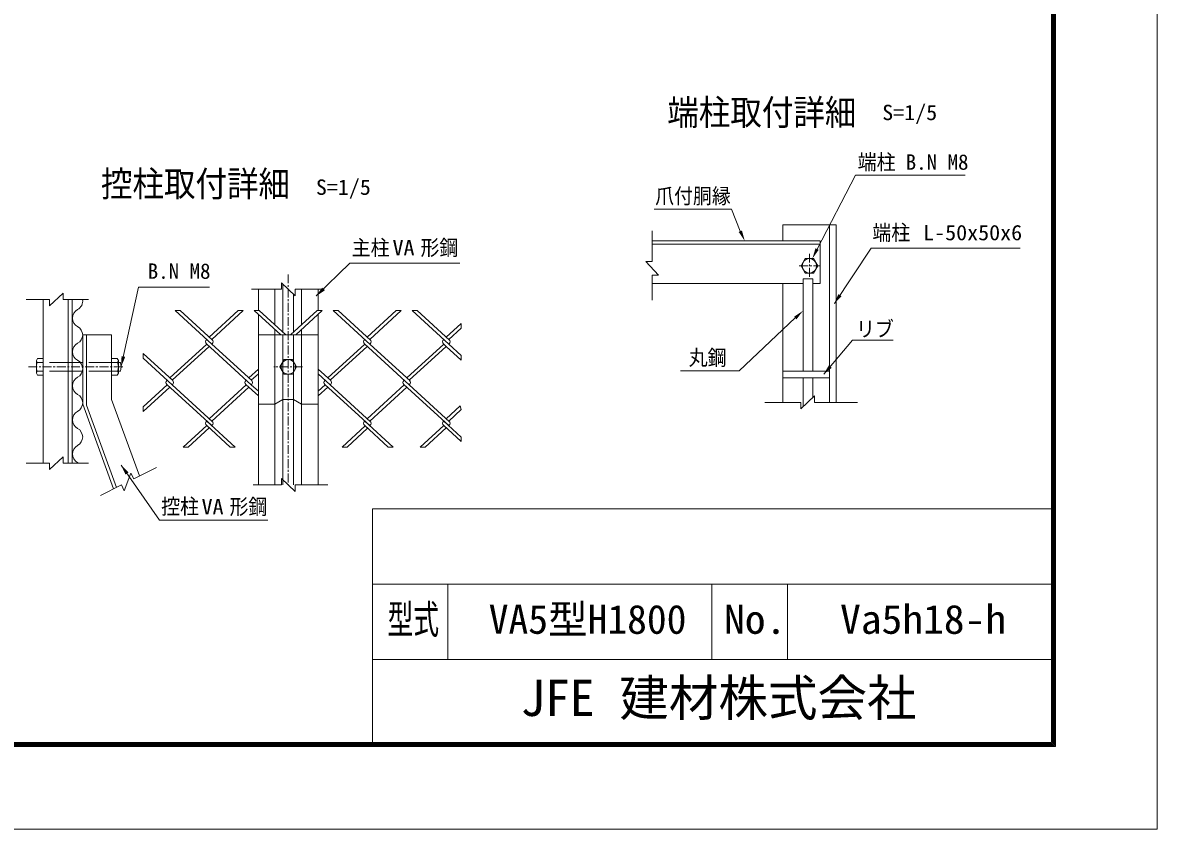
# Model space of a CAD drawing. Units: millimetres, scale not verified, with parts at other scales. Extents: x -4455 to 4455, y -3150 to 3150.
# Drawn here: x 1266 to 4455, y -3150 to -882 of the extents above; entities that cross this region are included whole.
import ezdxf
from ezdxf.enums import TextEntityAlignment as Align

# ---------------------------------------------------------------- set-up
doc = ezdxf.new("R2010")
doc.units = ezdxf.units.MM
doc.header["$LTSCALE"] = 20
doc.linetypes.add('USER1', pattern=[2, 1.25, -0.25, 0.25, -0.25])
doc.linetypes.add('USER3', pattern=[4.7625, 3.175, -1.5875])
doc.layers.add('0-7_7詳細', color=7, linetype='Continuous', lineweight=18)
doc.layers.add('0-E_D-TTL', color=7, linetype='Continuous', lineweight=18)
doc.layers.add('0-D_D-TTL-TXT', color=7, linetype='Continuous')
doc.styles.add('ＭＳ ゴシック', font='')
doc.styles.get('ＭＳ ゴシック').set_extended_font_data('MS Gothic')

msp = doc.modelspace()

# ---------------------------------------------------------------- linework, layer by layer
at = {"layer": '0-7_7詳細', "color": 1}
for p, q in [((3498.42, -1518.44), (3605.97, -1310.64)), ((3605.97, -1310.64), (3914.45, -1310.64)), ((3040.68, -1405.94), (3257.62, -1405.94)), ((3282.68, -1468.45), (3257.62, -1405.94)), ((3437.22, -1712.33), (3279.52, -1860.52)), ((3114.78, -1860.52), (3279.52, -1860.52))]:
    msp.add_line(p, q, dxfattribs=at)
at = {"layer": '0-7_7詳細'}
for p, q in [((3401.77, -1495.73), (3401.77, -1450.73)), ((3401.77, -1450.73), (3551.77, -1450.73)), ((3533.77, -1949.58), (3533.77, -1450.73)), ((3551.77, -1949.58), (3551.77, -1450.73)), ((3034.85, -1495.73), (3506.77, -1495.73)), ((3506.77, -1495.73), (3401.77, -1495.73)), ((3424.27, -1495.73), (3424.47, -1495.73)), ((3506.77, -1615.73), (3506.77, -1495.73)), ((3034.85, -1504.73), (3506.77, -1504.73)), ((1997.11, -1617.72), (1997.11, -1752.3)), ((3034.85, -1615.73), (3459.08, -1615.73)), ((3401.77, -1949.58), (3401.77, -1615.73)), ((3459.08, -1862.21), (3459.08, -1601.79)), ((3459.08, -1601.79), (3486.08, -1601.79)), ((3486.08, -1862.21), (3486.08, -1601.79)), ((3486.08, -1615.73), (3506.77, -1615.73)), ((1928.11, -1631.65), (1928.11, -1691.49)), ((1974.61, -1631.65), (1974.61, -1731.68)), ((2027.11, -1645.58), (2027.11, -1752.3)), ((2049.61, -1631.65), (2049.61, -1731.68)), ((2096.11, -1631.65), (2096.11, -1691.49)), ((1323.34, -1660.34), (1323.34, -2120.84)), ((1340.58, -1660.34), (1340.58, -1678.34)), ((1393.84, -1660.34), (1393.84, -2120.84)), ((1404.34, -1660.34), (1404.34, -2120.84)), ((1928.11, -1702.1), (1928.11, -2181.96)), ((2096.11, -1702.1), (2096.11, -2181.96)), ((1974.61, -1744.7), (1974.61, -2181.96)), ((2049.61, -1744.7), (2049.61, -2181.96)), ((1434.34, -1759.85), (1515.34, -1759.85)), ((1434.34, -1759.85), (1434.34, -1954.85)), ((1444.84, -1759.85), (1444.84, -1957.65)), ((1515.34, -1759.85), (1515.34, -1941.17)), ((2096.11, -1759.85), (1928.11, -1759.85)), ((1997.11, -1759.85), (1997.11, -2181.96)), ((2027.11, -1759.85), (2027.11, -2181.96)), ((1304.14, -1832.09), (1307.46, -1826.33)), ((1304.14, -1867.61), (1304.14, -1832.09)), ((1306.2, -1837.85), (1323.34, -1837.85)), ((1307.46, -1826.33), (1323.34, -1826.33)), ((1323.34, -1873.37), (1323.34, -1826.33)), ((1434.34, -1837.85), (1404.34, -1837.85)), ((1531.21, -1826.33), (1515.34, -1826.33)), ((1515.34, -1873.37), (1515.34, -1826.33)), ((1532.48, -1837.85), (1515.34, -1837.85)), ((1534.54, -1832.09), (1531.21, -1826.33)), ((1534.54, -1867.61), (1534.54, -1832.09)), ((1540.3, -1837.85), (1534.54, -1837.85)), ((1304.14, -1867.61), (1307.46, -1873.37)), ((1306.2, -1861.85), (1323.34, -1861.85)), ((1307.46, -1873.37), (1323.34, -1873.37)), ((1434.34, -1861.85), (1404.34, -1861.85)), ((1532.48, -1861.85), (1515.34, -1861.85)), ((1531.21, -1873.37), (1515.34, -1873.37)), ((1534.54, -1867.61), (1531.21, -1873.37)), ((1540.3, -1861.85), (1534.54, -1861.85)), ((3533.77, -1862.21), (3401.77, -1862.21)), ((3533.77, -1880.21), (3401.77, -1880.21)), ((3459.08, -1961.42), (3459.08, -1880.21)), ((3486.08, -1936.35), (3486.08, -1880.21)), ((1515.34, -1941.17), (1593.69, -2156.63)), ((1974.61, -1954.85), (1997.11, -1941.17)), ((1997.11, -1941.17), (2027.11, -1941.17)), ((2027.11, -1941.17), (2049.61, -1954.85)), ((1434.34, -1954.85), (1520.93, -2192.99)), ((1444.84, -1957.65), (1528.96, -2188.98)), ((1928.11, -1954.85), (1974.61, -1954.85)), ((2049.61, -1954.85), (2096.11, -1954.85))]:
    msp.add_line(p, q, dxfattribs=at)
at = {"layer": '0-7_7詳細', "color": 4}
for p, q in [((3034.85, -1553.29), (3034.85, -1467.71)), ((3016.85, -1553.29), (3052.85, -1592.06)), ((3034.85, -1553.29), (3016.85, -1553.29)), ((3034.85, -1592.06), (3034.85, -1662.25)), ((3034.85, -1592.06), (3052.85, -1592.06)), ((2031.49, -1649.65), (1992.72, -1613.65)), ((1992.72, -1631.65), (1992.72, -1613.65)), ((1340.58, -1678.34), (1379.35, -1642.34)), ((1379.35, -1660.34), (1379.35, -1642.34)), ((1992.72, -1631.65), (1908.71, -1631.65)), ((2031.49, -1631.65), (2112.83, -1631.65)), ((2031.49, -1631.65), (2031.49, -1649.65)), ((1340.58, -1660.34), (1275.31, -1660.34)), ((1379.35, -1660.34), (1450.92, -1660.34)), ((3452.44, -1967.58), (3491.22, -1931.58)), ((3491.22, -1949.58), (3491.22, -1931.58)), ((3452.44, -1949.58), (3351.99, -1949.58)), ((3452.44, -1949.58), (3452.44, -1967.58)), ((3491.22, -1949.58), (3612.27, -1949.58)), ((1379.35, -2120.84), (1379.35, -2102.84)), ((1340.58, -2120.84), (1275.31, -2120.84)), ((1379.35, -2120.84), (1450.92, -2120.84)), ((1577.69, -2164.62), (1641.71, -2132.63)), ((1551.06, -2198.05), (1569.65, -2148.52)), ((1577.69, -2164.62), (1569.65, -2148.52)), ((1992.72, -2181.96), (1992.72, -2163.96)), ((2031.49, -2199.96), (1992.72, -2163.96)), ((1543.01, -2181.95), (1484.63, -2211.13)), ((1543.01, -2181.95), (1551.06, -2198.05)), ((1992.72, -2181.96), (1913.12, -2181.96)), ((2031.49, -2181.96), (2123.65, -2181.96)), ((2031.49, -2181.96), (2031.49, -2199.96))]:
    msp.add_line(p, q, dxfattribs=at)
at = {"layer": '0-7_7詳細', "color": 1, "linetype": 'USER1'}
for p, q in [((3476.77, -1531.54), (3476.77, -1600.93)), ((2012.11, -1589.74), (2012.11, -2181.96)), ((3448.2, -1565.73), (3505.33, -1565.73)), ((1281.72, -1849.85), (1547.14, -1849.85)), ((2052.4, -1849.85), (1971.76, -1849.85))]:
    msp.add_line(p, q, dxfattribs=at)
at = {"layer": '0-7_7詳細', "color": 3}
for p, q in [((1797.18, -1785.58), (1694.5, -1691.49)), ((1708.71, -1691.49), (1694.5, -1691.49)), ((1798.25, -1773.54), (1708.71, -1691.49)), ((1871.45, -1691.49), (1790.08, -1766.05)), ((1885.66, -1691.49), (1797.18, -1772.56)), ((1885.66, -1691.49), (1871.45, -1691.49)), ((1991.14, -1759.85), (1916.53, -1691.49)), ((1930.74, -1691.49), (1916.53, -1691.49)), ((2005.35, -1759.85), (1930.74, -1691.49)), ((2093.47, -1691.49), (2018.86, -1759.85)), ((2107.68, -1691.49), (2033.07, -1759.85)), ((2107.68, -1691.49), (2093.47, -1691.49)), ((2242.31, -1786.56), (2138.56, -1691.49)), ((2152.77, -1691.49), (2138.56, -1691.49)), ((2243.38, -1774.52), (2152.77, -1691.49)), ((2315.5, -1691.49), (2234.13, -1766.05)), ((2329.71, -1691.49), (2241.24, -1772.56)), ((2329.71, -1691.49), (2315.5, -1691.49)), ((2463.27, -1785.58), (2360.59, -1691.49)), ((2374.8, -1691.49), (2360.59, -1691.49)), ((2465.41, -1774.52), (2374.8, -1691.49)), ((2498.19, -1727.53), (2456.16, -1766.05)), ((2498.19, -1740.55), (2463.27, -1772.56)), ((2498.19, -1740.55), (2498.19, -1727.53)), ((1782.97, -1785.58), (1679.06, -1880.79)), ((1782.97, -1772.56), (1781.9, -1773.54)), ((1782.97, -1772.56), (1781.9, -1773.54)), ((1782.97, -1772.56), (1781.9, -1773.54)), ((1782.97, -1772.56), (1781.9, -1773.54)), ((1908.2, -1900.32), (1781.9, -1784.6)), ((1798.25, -1784.6), (1797.18, -1785.58)), ((1909.27, -1888.28), (1797.18, -1785.58)), ((2227.03, -1785.58), (2123.12, -1880.79)), ((2227.03, -1772.56), (2225.96, -1773.54)), ((2227.03, -1772.56), (2225.96, -1773.54)), ((2352.25, -1900.32), (2225.96, -1784.6)), ((2242.31, -1784.6), (2241.24, -1785.58)), ((2449.06, -1785.58), (2345.15, -1880.79)), ((2456.16, -1792.09), (2447.99, -1784.6)), ((2464.71, -1784.26), (2463.27, -1785.58)), ((2464.71, -1784.26), (2463.27, -1785.58)), ((2464.34, -1784.6), (2463.27, -1785.58)), ((2464.34, -1784.6), (2463.27, -1785.58)), ((2498.19, -1817.58), (2463.27, -1785.58)), ((1687.24, -1888.28), (1604.65, -1812.6)), ((1604.65, -1812.6), (1604.65, -1825.62)), ((1790.08, -1792.09), (1686.17, -1887.3)), ((2234.13, -1792.09), (2130.23, -1887.3)), ((2354.4, -1889.27), (2242.31, -1786.56)), ((2456.16, -1792.09), (2352.25, -1887.3)), ((2498.19, -1830.6), (2456.16, -1792.09)), ((2498.19, -1830.6), (2498.19, -1817.58)), ((1686.17, -1900.32), (1604.65, -1825.62)), ((1687.24, -1888.28), (1679.06, -1880.79)), ((1928.11, -1856.04), (1901.09, -1880.79)), ((1909.27, -1888.28), (1901.09, -1880.79)), ((1928.11, -1869.06), (1908.2, -1887.3)), ((2131.3, -1888.28), (2096.11, -1856.04)), ((2130.23, -1900.32), (2096.11, -1869.06)), ((1671.96, -1900.32), (1604.65, -1962)), ((1679.06, -1906.83), (1604.65, -1975.03)), ((1671.96, -1887.3), (1670.89, -1888.28)), ((1671.96, -1887.3), (1670.89, -1888.28)), ((1797.18, -2015.07), (1670.89, -1899.34)), ((1686.17, -1900.32), (1687.61, -1899.01)), ((1687.24, -1899.34), (1686.17, -1900.32)), ((1798.25, -2003.03), (1686.17, -1900.32)), ((1893.99, -1900.32), (1790.08, -1995.54)), ((1901.09, -1906.83), (1797.18, -2002.05)), ((1893.99, -1887.3), (1892.92, -1888.28)), ((1893.99, -1887.3), (1892.92, -1888.28)), ((1928.11, -1931.59), (1892.92, -1899.34)), ((1909.27, -1899.34), (1908.2, -1900.32)), ((1928.11, -1918.57), (1908.2, -1900.32)), ((2116.02, -1900.32), (2096.11, -1918.57)), ((2123.12, -1906.83), (2096.11, -1931.59)), ((2242.31, -2016.05), (2114.94, -1899.34)), ((2116.02, -1887.3), (2114.95, -1888.28)), ((2116.02, -1887.3), (2114.95, -1888.28)), ((2131.3, -1899.34), (2130.23, -1900.32)), ((2243.38, -2004.01), (2130.23, -1900.32)), ((2338.04, -1900.32), (2234.13, -1995.54)), ((2345.15, -1906.83), (2241.24, -2002.05)), ((2338.04, -1887.3), (2336.97, -1888.28)), ((2338.04, -1887.3), (2336.97, -1888.28)), ((2464.34, -2016.05), (2336.97, -1899.34)), ((2345.15, -1906.83), (2336.97, -1899.34)), ((2353.69, -1899.01), (2352.25, -1900.32)), ((2353.32, -1899.34), (2352.25, -1900.32)), ((2353.32, -1899.34), (2352.25, -1900.32)), ((2465.41, -2004.01), (2352.25, -1900.32)), ((1604.65, -1962), (1604.65, -1975.03)), ((2495.45, -1959.54), (2456.16, -1995.54)), ((2498.19, -1970.05), (2463.27, -2002.05)), ((2495.45, -1959.54), (2498.19, -1970.05)), ((1782.97, -2002.05), (1781.9, -2003.03)), ((1782.97, -2002.05), (1781.9, -2003.03)), ((1863.21, -2075.57), (1782.97, -2002.05)), ((1798.25, -2003.03), (1790.08, -1995.54)), ((2227.03, -2002.05), (2225.96, -2003.03)), ((2227.03, -2002.05), (2225.96, -2003.03)), ((2307.26, -2075.57), (2227.03, -2002.05)), ((2449.06, -2002.05), (2447.99, -2003.03)), ((2449.06, -2002.05), (2447.99, -2003.03)), ((2498.37, -2047.24), (2449.06, -2002.05)), ((1782.97, -2015.07), (1716.95, -2075.57)), ((1849, -2075.57), (1781.9, -2014.09)), ((1798.25, -2014.09), (1797.18, -2015.07)), ((2228.1, -2016.05), (2163.15, -2075.57)), ((2235.21, -2022.56), (2177.36, -2075.57)), ((2293.05, -2075.57), (2225.96, -2014.09)), ((2234.13, -2021.58), (2225.96, -2014.09)), ((2242.31, -2014.09), (2241.24, -2015.07)), ((2242.31, -2014.09), (2241.24, -2015.07)), ((2449.06, -2015.07), (2383.04, -2075.57)), ((2456.16, -2021.58), (2397.25, -2075.57)), ((2456.16, -2021.58), (2447.99, -2014.09)), ((2498.15, -2060.05), (2447.99, -2014.09)), ((2464.34, -2014.09), (2463.27, -2015.07)), ((2464.34, -2014.09), (2463.27, -2015.07)), ((2498.37, -2047.24), (2498.15, -2060.05)), ((1863.21, -2075.57), (1849, -2075.57)), ((2177.36, -2075.57), (2163.15, -2075.57)), ((2307.26, -2075.57), (2293.05, -2075.57)), ((2397.25, -2075.57), (2383.04, -2075.57))]:
    msp.add_line(p, q, dxfattribs=at)
at = {"layer": '0-7_7詳細', "color": 3, "linetype": 'USER3'}
for p, q in [((1404.34, -1837.85), (1323.34, -1837.85)), ((1515.34, -1837.85), (1434.34, -1837.85)), ((1404.34, -1861.85), (1323.34, -1861.85)), ((1515.34, -1861.85), (1434.34, -1861.85))]:
    msp.add_line(p, q, dxfattribs=at)
at = {"layer": '0-7_7詳細', "color": 1}
for points in [[(4069.5, -1515.78), (3650.03, -1515.78), (3547.12, -1671.61)], [(3711.83, -1775.1), (3597.99, -1775.1), (3517.3, -1870.53)]]:
    msp.add_lwpolyline(points, dxfattribs=at)
at = {"layer": '0-7_7詳細'}
for points in [[(2494.2, -1558.65), (2185.48, -1558.65), (2090.89, -1650.38)], [(1791.01, -1625.29), (1590.72, -1625.29), (1542.78, -1847.9)], [(1954.9, -2280.43), (1650.21, -2280.43), (1542.81, -2126.54)]]:
    msp.add_lwpolyline(points, dxfattribs=at)
at = {"layer": '0-7_7詳細', "color": 3}
for points in [[(3500.29, -1565.73), (3488.53, -1545.36), (3465.01, -1545.36), (3453.25, -1565.73), (3465.01, -1586.1), (3488.53, -1586.1)], [(1988.59, -1849.85), (2000.35, -1829.49), (2023.87, -1829.49), (2035.63, -1849.85), (2023.87, -1870.22), (2000.35, -1870.22)]]:
    msp.add_lwpolyline(points, close=True, dxfattribs=at)
msp.add_lwpolyline([(1790.08, -2021.58), (1731.16, -2075.57), (1716.95, -2075.57)], dxfattribs=at)
at = {"layer": '0-7_7詳細', "color": 4}
msp.add_lwpolyline([(1340.58, -2120.84), (1340.58, -2138.84), (1379.35, -2102.84)], dxfattribs=at)
at = {"layer": '0-7_7詳細', "color": 3}
for centre in [(3476.77, -1565.73), (2012.11, -1849.85)]:
    msp.add_circle(centre, 20.4, dxfattribs=at)
for centre, radius, start, end in [((1432.67, -1712.71), 27.16, 118.07249, 241.92751), ((1407.11, -1664.78), 27.16, 298.07249, 9.41628), ((1408.12, -1760.03), 26.15, 296.73658, 63.26342), ((1432.67, -1807.34), 27.16, 118.07249, 241.92751), ((1786.97, -1779.07), 7.5, 132.5, 227.5), ((1793.19, -1779.07), 7.5, 312.5, 47.5), ((2231.03, -1779.07), 7.5, 132.5, 227.5), ((2237.24, -1779.07), 7.5, 312.5, 47.5), ((2453.05, -1779.07), 7.5, 132.5, 227.5), ((2459.27, -1779.07), 7.5, 312.5, 47.5), ((1407.11, -1855.27), 27.16, 298.07249, 61.92751), ((1432.67, -1903.19), 27.16, 118.07249, 241.92751), ((1675.96, -1893.81), 7.5, 132.5, 227.5), ((1682.17, -1893.81), 7.5, 312.5, 47.5), ((1897.98, -1893.81), 7.5, 132.5, 227.5), ((1904.2, -1893.81), 7.5, 312.5, 47.5), ((2120.01, -1893.81), 7.5, 132.5, 227.5), ((2126.23, -1893.81), 7.5, 312.5, 47.5), ((2342.04, -1893.81), 7.5, 132.5, 227.5), ((2348.26, -1893.81), 7.5, 312.5, 47.5), ((1407.11, -1951.12), 27.16, 298.07249, 61.92751), ((1432.67, -1999.04), 27.16, 118.07249, 241.92751), ((1786.97, -2008.56), 7.5, 132.5, 227.5), ((1793.19, -2008.56), 7.5, 312.5, 47.5), ((2231.03, -2008.56), 7.5, 132.5, 227.5), ((2237.24, -2008.56), 7.5, 312.5, 47.5), ((2453.05, -2008.56), 7.5, 132.5, 227.5), ((2459.27, -2008.56), 7.5, 312.5, 47.5), ((1407.11, -2046.97), 27.16, 298.07249, 61.92751), ((1432.67, -2094.9), 27.16, 118.07249, 241.92751)]:
    msp.add_arc(centre, radius, start, end, dxfattribs=at)
at = {"layer": '0-7_7詳細'}
for centre, radius, start, end in [((1313.23, -1832.09), 9.09, 180, 219.3382), ((1340.14, -1849.85), 36, 160.52878, 199.47122), ((1525.45, -1832.09), 9.09, 320.6618, 0), ((1498.54, -1849.85), 36, 340.52878, 19.47122), ((1506.36, -1849.85), 36, 340.52878, 19.47122), ((1313.23, -1867.61), 9.09, 140.6618, 180), ((1525.45, -1867.61), 9.09, 0, 39.3382), ((1407.11, -2142.82), 27.16, 54.0365, 61.92751)]:
    msp.add_arc(centre, radius, start, end, dxfattribs=at)
at = {"layer": '0-7_7詳細', "color": 1}
for points in [[(3287.23, -1466.37), (3295.18, -1495.73), (3278.14, -1470.54)], [(3502.9, -1520.65), (3485.17, -1545.36), (3493.93, -1516.23)], [(3546.02, -1673.28), (3558.21, -1645.38), (3566.9, -1651.12)], [(3433.79, -1708.68), (3459.08, -1691.78), (3440.64, -1715.97)], [(3516.01, -1872.06), (3531.4, -1845.79), (3539.36, -1852.51)]]:
    msp.add_solid(points, dxfattribs=at)
at = {"layer": '0-7_7詳細'}
for points in [[(2089.46, -1651.77), (2107.37, -1627.14), (2114.62, -1634.62)], [(1542.36, -1849.85), (1543.59, -1819.43), (1553.77, -1821.62)], [(1541.66, -2124.9), (1563.11, -2146.52), (1554.56, -2152.48)]]:
    msp.add_solid(points, dxfattribs=at)
at = {"layer": '0-E_D-TTL'}
for p, q in [((2248.45, -2248.64), (2248.45, -2906.26)), ((2248.45, -2248.64), (4157.67, -2248.64)), ((2248.45, -2460.77), (4157.67, -2460.77)), ((2460.59, -2460.77), (2460.59, -2672.91)), ((3203.06, -2460.77), (3203.06, -2672.91)), ((3415.2, -2460.77), (3415.2, -2672.91)), ((2248.45, -2672.91), (4157.67, -2672.91))]:
    msp.add_line(p, q, dxfattribs=at)
at = {"layer": '0-E_D-TTL', "color": 2}
msp.add_lwpolyline([(-4455.04, 3150.21), (4454.66, 3150.21), (4454.66, -3150.21), (-4455.04, -3150.21)], close=True, dxfattribs=at)
at = {"layer": '0-E_D-TTL'}
for points in [[(-4168.65, 2916.87), (4168.28, 2916.87), (4168.28, -2916.87), (-4168.65, -2916.87)], [(-4166, 2914.21), (4165.63, 2914.21), (4165.63, -2914.21), (-4166, -2914.21)], [(-4163.35, 2911.56), (4162.97, 2911.56), (4162.97, -2911.56), (-4163.35, -2911.56)], [(-4160.7, 2908.91), (4160.32, 2908.91), (4160.32, -2908.91), (-4160.7, -2908.91)], [(-4158.05, 2906.26), (4157.67, 2906.26), (4157.67, -2906.26), (-4158.05, -2906.26)]]:
    msp.add_lwpolyline(points, close=True, dxfattribs=at)

# ---------------------------------------------------------------- texts
at = {"layer": '0-7_7詳細', "style": 'ＭＳ ゴシック', "width": 0.9}
for s, p in [('端柱取付詳細', (3077.4, -1191.8)), ('控柱取付詳細', (1485.64, -1392.81))]:
    msp.add_text(s, height=72.14, dxfattribs=at).set_placement(p, align=Align.BOTTOM_LEFT)
at = {"layer": '0-7_7詳細', "color": 3, "style": 'ＭＳ ゴシック'}
for s, width, p in [('S=1/5', 1.05, (3681.49, -1169)), ('端柱', 0.9, (3612.63, -1308.47)), ('S=1/5', 1.05, (2089.73, -1379.14)), ('爪付胴縁', 0.9, (3043.4, -1403.76)), ('端柱', 0.9, (3653.82, -1506.81)), ('L-50x50x6', 1.05, (3796.63, -1506.81)), ('主柱', 0.9, (2190.55, -1549.26)), ('VA', 1.05, (2305.15, -1549.42)), ('形鋼', 0.9, (2383.77, -1549.26)), ('リブ', 0.9, (3608.14, -1777.83)), ('丸鋼', 0.9, (3137.61, -1858.34)), ('控柱', 0.9, (1654.95, -2276.87)), ('VA', 1.05, (1768.46, -2277.7)), ('形鋼', 0.9, (1847.09, -2277.54))]:
    msp.add_text(s, height=43.26, dxfattribs=dict(at, width=width)).set_placement(p, align=Align.BOTTOM_LEFT)
for p in [(3747.45, -1308.47), (1617.05, -1615.13)]:
    msp.add_text('B.N M8', height=43.26, dxfattribs=at).set_placement(p, align=Align.BOTTOM_LEFT)
at = {"layer": '0-D_D-TTL-TXT', "style": 'ＭＳ ゴシック'}
for s, height, width, p in [('型式', 81.64, 0.65, (2291.16, -2624.97)), ('No.', 81.67, 1.05, (3237, -2624.97)), ('Va5h18-h', 81.67, 1.05, (3562.98, -2624.97))]:
    msp.add_text(s, height=height, dxfattribs=dict(at, width=width)).set_placement(p, align=Align.BOTTOM_LEFT)
for s, height, p in [('VA5型H1800', 81.64, (2575.56, -2624.97)), ('JFE 建材株式会社', 102.1, (2664.64, -2862.24))]:
    msp.add_text(s, height=height, dxfattribs=at).set_placement(p, align=Align.BOTTOM_LEFT)

doc.saveas('drawing.dxf')
